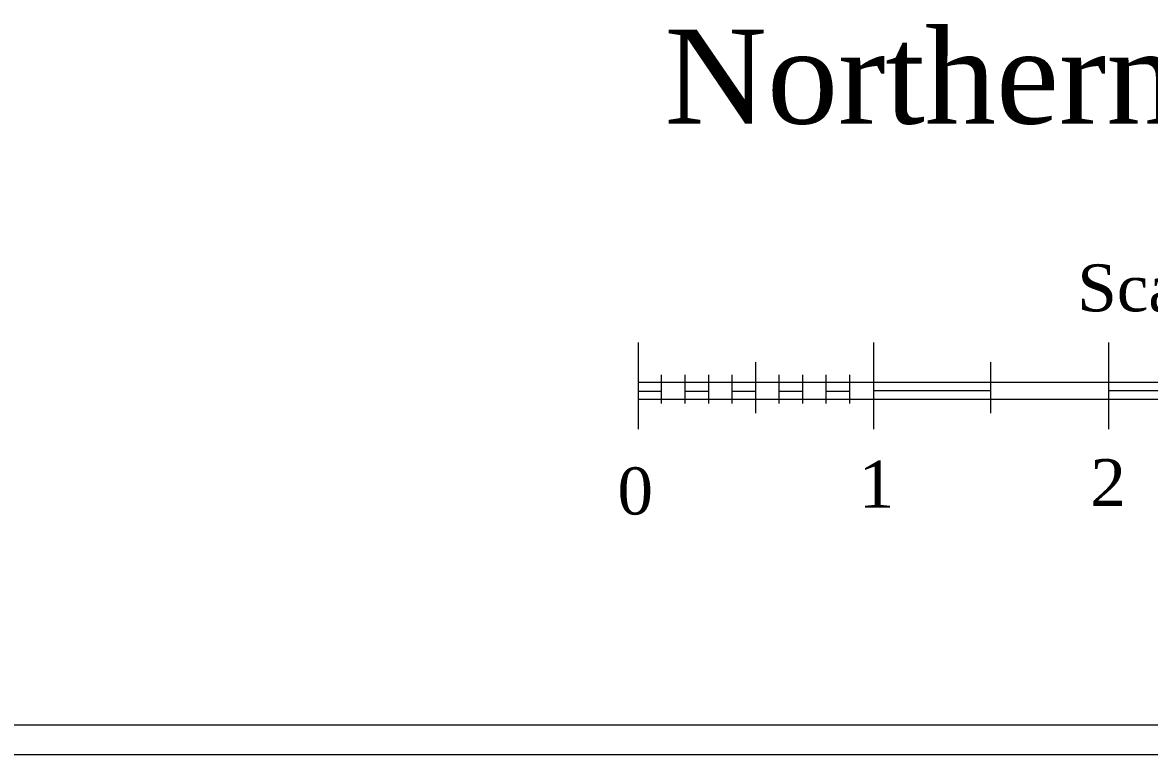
# Model space of a CAD drawing. Header units: millimetres. Extents: x 2399 to 111977, y 1313 to 59551.
# Drawn here: x 93455 to 98246, y 22641 to 25755 of the extents above; entities that cross this region are included whole.
import ezdxf

# ---------------------------------------------------------------- set-up
doc = ezdxf.new("R2010")
doc.units = ezdxf.units.MM
for name, color, linetype, lineweight in [('main line', 7, 'Continuous', 13), ('scale', 7, 'Continuous', 13), ('text', 7, 'Continuous', 35)]:
    doc.layers.add(name, color=color, linetype=linetype, lineweight=lineweight)
doc.styles.add('СГЕНЕРИР_СТИЛЬ_1', font='georgia.ttf')

msp = doc.modelspace()

# ---------------------------------------------------------------- linework, layer by layer
at = {"layer": 'main line', "color": 7, "linetype": 'Continuous', "lineweight": 13}
for p, q in [((96072.5589, 24393.2027), (96072.5589, 24025.0288)), ((97072.5589, 24393.2027), (97072.5589, 24025.0288)), ((98072.5589, 24393.2027), (98072.5589, 24025.0288)), ((96572.5589, 24093.0928), (96572.5589, 24310.2935)), ((97572.5589, 24093.0928), (97572.5589, 24310.2935)), ((96172.5589, 24134.2698), (96172.5589, 24256.6607)), ((96272.5589, 24134.2698), (96272.5589, 24256.6607)), ((96372.5589, 24134.2698), (96372.5589, 24256.6607)), ((96472.5589, 24134.2698), (96472.5589, 24256.6607)), ((96672.5589, 24134.2698), (96672.5589, 24256.6607)), ((96772.5589, 24134.2698), (96772.5589, 24256.6607)), ((96872.5589, 24134.2698), (96872.5589, 24256.6607)), ((96972.5589, 24134.2698), (96972.5589, 24256.6607)), ((96072.5589, 24225.201), (101072.5589, 24225.201)), ((96072.5589, 24186.6088), (96172.5589, 24186.6088)), ((96072.5589, 24152.7051), (101079.0133, 24152.7051)), ((96272.5589, 24186.6088), (96372.5589, 24186.6088)), ((96472.5589, 24186.6088), (96572.5589, 24186.6088)), ((96672.5589, 24186.6088), (96772.5589, 24186.6088)), ((96872.5589, 24186.6088), (96972.5589, 24186.6088)), ((97072.5589, 24189.1397), (97572.5589, 24189.1397)), ((98072.5589, 24189.1397), (98572.5589, 24189.1397)), ((111820.92, 22766.1425), (84803.9832, 22766.1425)), ((84588.0021, 22640.7557), (111977.4084, 22640.7557))]:
    msp.add_line(p, q, dxfattribs=at)

# ---------------------------------------------------------------- texts
at = {"layer": 'scale', "color": 7, "linetype": 'Continuous', "lineweight": 13, "char_height": 200, "attachment_point": 4, "style": 'СГЕНЕРИР_СТИЛЬ_1'}
for s, insert in [('\\A1;Scale', (97939.6803, 24624.8153)), ('\\A1;0', (95984.8708, 23760.4091)), ('\\A1;1', (97010.5958, 23790.9737)), ('\\A1;2', (97995.1284, 23797.6642))]:
    msp.add_mtext(s, dxfattribs=dict(at, insert=insert))
at = {"layer": 'text', "color": 7, "linetype": 'Continuous', "lineweight": 35, "insert": (96184.3514, 25725.103), "char_height": 400, "attachment_point": 1, "style": 'СГЕНЕРИР_СТИЛЬ_1'}
msp.add_mtext('\\A1;Northern facade', dxfattribs=at)

doc.saveas('drawing.dxf')
